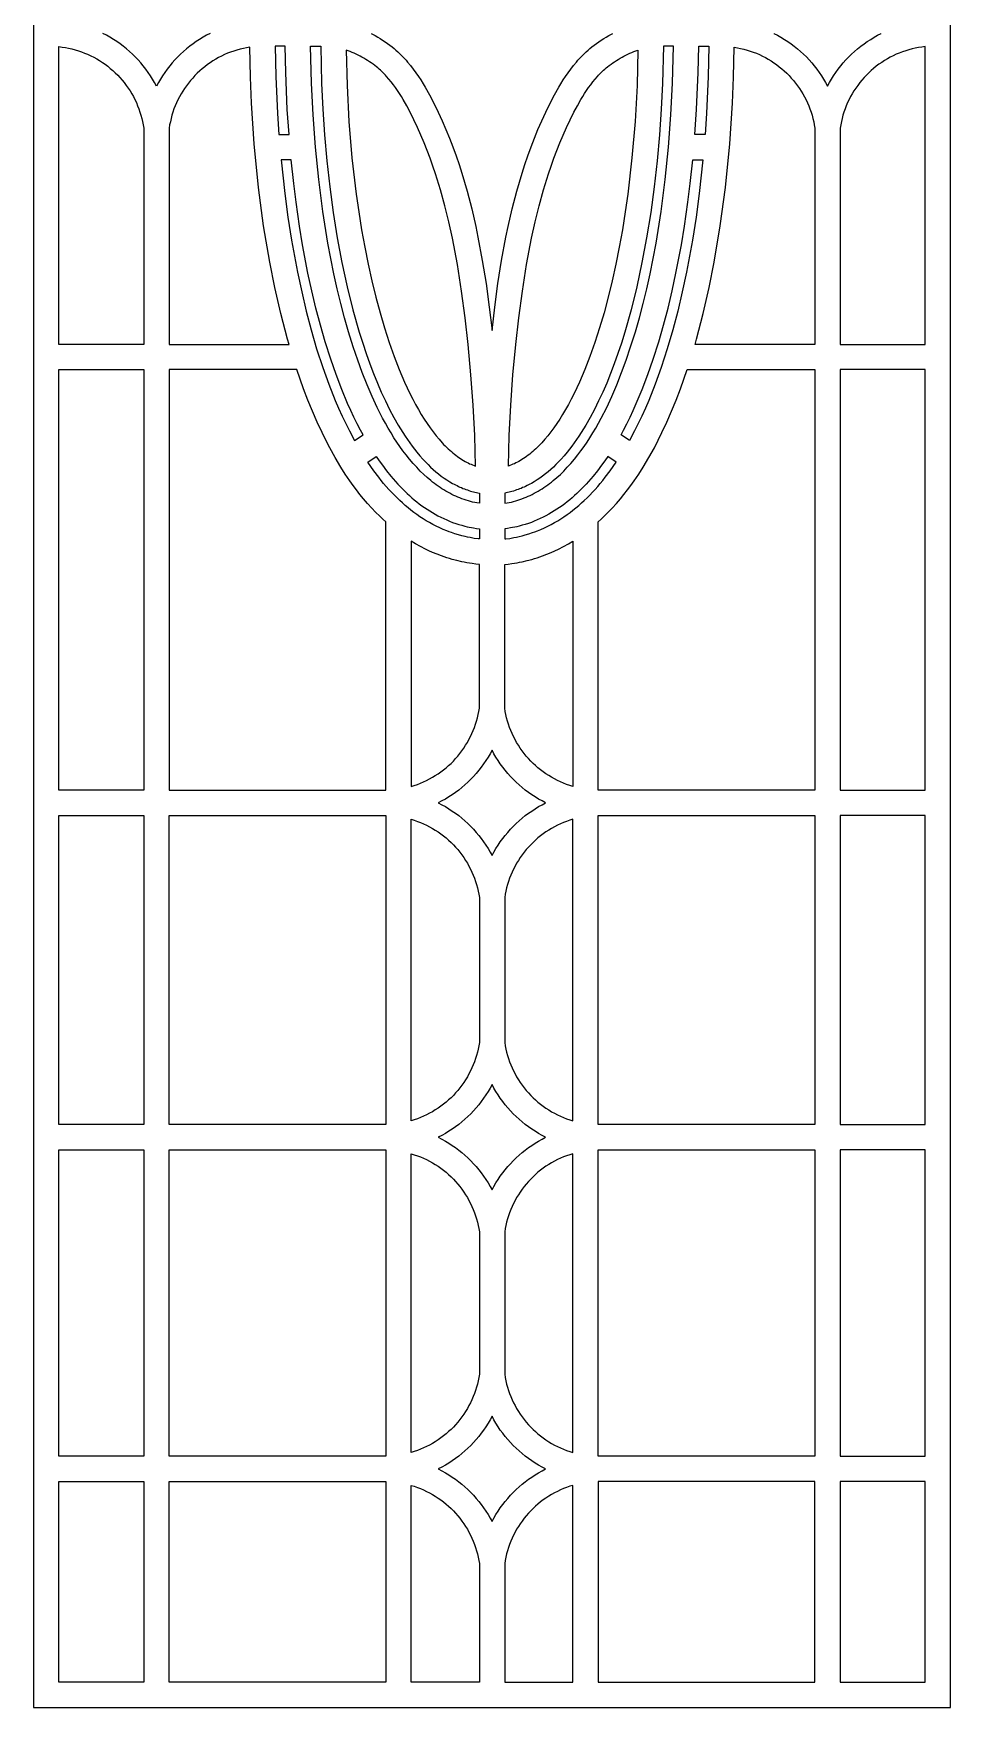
# Model space of a CAD drawing. Header units: millimetres. Extents: x 166 to 1073, y 176 to 3484.
# Drawn here: x 166 to 1073, y 176 to 1830 of the extents above; entities that cross this region are included whole.
import ezdxf

# ---------------------------------------------------------------- set-up
doc = ezdxf.new("R2010")
doc.units = ezdxf.units.MM
doc.layers.add('Layer 05', color=12, linetype='Continuous', true_color=0xde0000)

msp = doc.modelspace()

# ---------------------------------------------------------------- linework, layer by layer
at = {"layer": 'Layer 05'}
for points in [[(166.5, 175.5), (1072.7, 175.5), (1072.7, 3483.9), (166.5, 3483.9)], [(275.5, 1081.9), (191.5, 1081.9), (191.5, 1497.5), (275.5, 1497.5)], [(963.6, 1081.9), (1047.7, 1081.9), (1047.7, 1497.5), (963.6, 1497.5)], [(275.5, 751.5), (191.5, 751.5), (191.5, 1056.9), (275.5, 1056.9)], [(300.5, 1056.9), (514.6, 1056.9), (514.6, 751.5), (300.5, 751.5)], [(724.5, 1056.9), (938.6, 1056.9), (938.6, 751.5), (724.5, 751.5)], [(963.6, 751.5), (1047.7, 751.5), (1047.7, 1056.9), (963.6, 1056.9)], [(275.5, 423.8), (191.5, 423.8), (191.5, 726.5), (275.5, 726.5)], [(300.5, 726.5), (514.6, 726.5), (514.6, 423.8), (300.5, 423.8)], [(724.5, 726.5), (938.6, 726.5), (938.6, 423.8), (724.5, 423.8)], [(963.6, 423.8), (1047.7, 423.8), (1047.7, 726.5), (963.6, 726.5)], [(275.5, 398.8), (275.5, 200.5), (191.5, 200.5), (191.5, 398.8)], [(300.5, 398.8), (514.6, 398.8), (514.6, 200.5), (300.5, 200.5)], [(724.5, 200.5), (938.6, 200.5), (938.6, 398.8), (724.5, 398.8)], [(963.6, 398.8), (963.6, 200.5), (1047.7, 200.5), (1047.7, 398.8)]]:
    msp.add_lwpolyline(points, close=True, dxfattribs=at)
for points in [[(288, 1777.6), (286.1, 1781.1), (284.1, 1784.5), (282, 1787.9), (279.8, 1791.2), (277.4, 1794.4), (275, 1797.6), (272.4, 1800.6), (269.8, 1803.6), (267, 1806.5), (264.2, 1809.2), (261.3, 1811.9), (258.3, 1814.5), (255.2, 1817), (252, 1819.4), (248.7, 1821.7), (245.4, 1823.9), (242, 1825.9), (238.5, 1827.9), (235, 1829.7)], [(235, 1829.7), (235, 1829.7)], [(341.1, 1829.7), (337.5, 1827.9), (334.1, 1825.9), (330.6, 1823.9), (327.3, 1821.7), (324.1, 1819.4), (320.9, 1817), (317.8, 1814.5), (314.8, 1811.9), (311.8, 1809.2), (309, 1806.5), (306.2, 1803.6), (303.6, 1800.6), (301.1, 1797.6), (298.6, 1794.4), (296.3, 1791.2), (294, 1787.9), (291.9, 1784.5), (289.9, 1781.1), (288, 1777.6)], [(341.1, 1829.7), (341.1, 1829.7)], [(500.2, 1829.7), (504.2, 1827.6), (506.6, 1826.2), (509.1, 1824.7), (511.5, 1823.2), (513.9, 1821.6), (516.3, 1819.9), (518.7, 1818.1), (520.8, 1816.5), (522.9, 1814.7), (524.7, 1813.2), (526.4, 1811.6), (528.2, 1809.9), (529.8, 1808.3), (531.5, 1806.6), (533, 1804.9), (534.6, 1803.2), (536.1, 1801.5), (539, 1798), (541.8, 1794.4), (544.4, 1790.8), (546.8, 1787.3), (549.1, 1783.8), (551.4, 1780.1), (553.6, 1776.5), (557.7, 1769.2), (562.4, 1760.2), (566.5, 1751.8), (570.4, 1743.3), (574.1, 1734.8), (577.7, 1726.2), (581, 1717.6), (584.1, 1708.9), (587.1, 1700.2), (589.9, 1691.5), (595, 1674), (599.5, 1656.5), (603.6, 1638.9), (605.7, 1628.5), (610, 1605.5), (613.7, 1582.5), (616.9, 1559.4), (619.6, 1536.3)], [(619.6, 1536.3), (622.3, 1559.4), (625.4, 1582.5), (629.1, 1605.5), (633.4, 1628.5), (635.6, 1638.9), (639.6, 1656.5), (644.2, 1674), (649.3, 1691.5), (652.1, 1700.2), (655, 1708.9), (658.2, 1717.6), (661.5, 1726.2), (665, 1734.8), (668.7, 1743.3), (672.7, 1751.8), (676.8, 1760.2), (681.4, 1769.2), (685.5, 1776.5), (687.7, 1780.1), (690, 1783.8), (692.3, 1787.3), (694.7, 1790.8), (697.4, 1794.4), (700.1, 1798), (703, 1801.5), (704.5, 1803.2), (706.1, 1804.9), (707.7, 1806.6), (709.3, 1808.3), (711, 1809.9), (712.7, 1811.6), (714.5, 1813.2), (716.3, 1814.7), (718.3, 1816.5), (720.5, 1818.1), (722.8, 1819.9), (725.2, 1821.6), (727.6, 1823.2), (730.1, 1824.7), (732.5, 1826.2), (735, 1827.6), (738.9, 1829.7)], [(898.1, 1829.7), (898.1, 1829.7)], [(898.1, 1829.7), (901.6, 1827.9), (905.1, 1825.9), (908.5, 1823.9), (911.8, 1821.7), (915.1, 1819.4), (918.3, 1817), (921.4, 1814.5), (924.4, 1811.9), (927.3, 1809.2), (930.2, 1806.5), (932.9, 1803.6), (935.5, 1800.6), (938.1, 1797.6), (940.5, 1794.4), (942.9, 1791.2), (945.1, 1787.9), (947.2, 1784.5), (949.2, 1781.1), (951.1, 1777.6)], [(951.1, 1777.6), (953, 1781.1), (955, 1784.5), (957.1, 1787.9), (959.4, 1791.2), (961.7, 1794.4), (964.2, 1797.6), (966.7, 1800.6), (969.3, 1803.6), (972.1, 1806.5), (974.9, 1809.2), (977.9, 1811.9), (980.9, 1814.5), (984, 1817), (987.2, 1819.4), (990.4, 1821.7), (993.8, 1823.9), (997.2, 1825.9), (1000.6, 1827.9), (1004.2, 1829.7)], [(1004.2, 1829.7), (1004.2, 1829.7)], [(191.5, 1816.7), (194.7, 1816.3), (198, 1815.8), (201.2, 1815.2), (204.4, 1814.4), (207.6, 1813.6), (210.8, 1812.6), (213.9, 1811.6), (217, 1810.4), (220, 1809.1), (223, 1807.7), (226, 1806.2), (228.9, 1804.6), (231.7, 1802.9), (234.5, 1801.1), (237.2, 1799.3), (239.8, 1797.3), (242.4, 1795.2), (244.9, 1793.1), (247.3, 1790.8), (249.7, 1788.5), (251.9, 1786.1), (254.1, 1783.6), (256.2, 1781.1), (258.2, 1778.4), (260.1, 1775.7), (261.9, 1773), (263.6, 1770.1), (265.2, 1767.3), (266.7, 1764.3), (268.1, 1761.4), (269.4, 1758.3), (270.6, 1755.2), (271.7, 1752.1), (272.7, 1749), (273.6, 1745.8), (274.3, 1742.6), (275, 1739.4), (275.5, 1736.1)], [(275.5, 1736.1), (275.5, 1522.5), (191.5, 1522.5), (191.5, 1816.7)], [(380.3, 1816.2), (377.1, 1815.6), (373.9, 1815), (370.7, 1814.2), (367.5, 1813.3), (364.4, 1812.3), (361.3, 1811.3), (358.3, 1810.1), (355.3, 1808.8), (352.3, 1807.4), (349.4, 1805.9), (346.5, 1804.3), (343.8, 1802.6), (341, 1800.8), (338.3, 1798.9), (335.7, 1796.9), (333.2, 1794.8), (330.7, 1792.7), (328.3, 1790.5), (326, 1788.1), (323.8, 1785.7), (321.7, 1783.3), (319.6, 1780.7), (317.6, 1778.1), (315.8, 1775.4), (314, 1772.7), (312.3, 1769.9), (310.7, 1767), (309.2, 1764.1), (307.8, 1761.1), (306.5, 1758.1), (305.3, 1755.1), (304.3, 1752), (303.3, 1748.9), (302.4, 1745.7), (301.7, 1742.5), (301, 1739.3), (300.5, 1736.1)], [(419, 1522.5), (417.5, 1527.7), (410.8, 1552.9), (404.9, 1578.7), (400, 1603.6), (393.9, 1639.5), (388.9, 1677.5), (384.6, 1720.6), (382, 1760.8), (380.9, 1786.5), (380.3, 1816.2)], [(415.3, 1817.2), (405.3, 1817.2)], [(405.3, 1817.2), (405.9, 1787.3), (407.6, 1750.6), (409, 1729.8)], [(419, 1729.8), (417.3, 1754.6), (415.8, 1791), (415.3, 1817.2)], [(607.1, 1365.5), (604.6, 1365.9), (602.5, 1366.3), (600.4, 1366.7), (598.3, 1367.3), (596.2, 1367.8), (594.1, 1368.5), (592, 1369.1), (589.9, 1369.9), (587.9, 1370.7), (585.8, 1371.5), (583.8, 1372.4), (581.8, 1373.3), (579.8, 1374.3), (577.8, 1375.3), (575.9, 1376.4), (573.9, 1377.5), (572, 1378.6), (570.1, 1379.8), (568.2, 1381.1), (566.4, 1382.3), (564.5, 1383.7), (562.7, 1385), (560.9, 1386.4), (559.1, 1387.9), (555.6, 1390.9), (552.1, 1394), (548.7, 1397.3), (545.2, 1401), (541.7, 1404.8), (538.2, 1409), (534.7, 1413.3), (531.6, 1417.4), (528.6, 1421.5), (525.6, 1425.9), (522.7, 1430.3), (519.8, 1435), (517, 1439.7), (514.2, 1444.7), (511.5, 1449.7), (506.2, 1460.1), (501.1, 1471.1), (496.2, 1482.6), (491.4, 1494.6), (486.9, 1507), (482.5, 1519.9), (477.8, 1535), (473.9, 1548.8), (470.2, 1563), (466.7, 1577.4), (463.4, 1592.3), (457.5, 1622.6), (452.5, 1653.8), (448.3, 1685.5), (445.1, 1717.3), (442.7, 1749.2), (441.1, 1780.7), (440.3, 1817.2)], [(440.3, 1817.2), (450.3, 1817.2)], [(450.3, 1817.2), (451.2, 1780.3), (452.4, 1755), (454.1, 1729.4), (456.4, 1703.8), (459.3, 1678.2), (462.7, 1652.9), (466.7, 1627.8), (471.3, 1603.3), (476.5, 1579.5), (482.2, 1556.5), (488.4, 1534.4), (491.8, 1523.8), (495.2, 1513.5), (498.8, 1503.4), (502.5, 1493.7), (506.3, 1484.3), (510.2, 1475.3), (514.2, 1466.6), (518.3, 1458.2), (522.6, 1450.2), (526.9, 1442.6), (531.4, 1435.4), (533.7, 1431.9), (536, 1428.5), (538.3, 1425.2), (540.6, 1422), (543, 1418.9), (545.4, 1415.9), (548.3, 1412.4), (551.3, 1409.1), (553.8, 1406.4), (556.4, 1403.8), (558.9, 1401.3), (561.5, 1398.9), (564.1, 1396.7), (566.8, 1394.5), (569.5, 1392.4), (572.3, 1390.4), (575, 1388.6), (577.8, 1386.8), (580.7, 1385.1), (582.1, 1384.4), (583.5, 1383.6), (585, 1382.9), (586.4, 1382.2), (587.9, 1381.5), (589.4, 1380.9), (590.8, 1380.2), (592.3, 1379.7), (593.8, 1379.1), (595.3, 1378.6), (596.8, 1378.1), (598.3, 1377.6), (599.8, 1377.2), (601.3, 1376.8), (602.7, 1376.5), (604.2, 1376.1), (605.6, 1375.9), (607.1, 1375.6)], [(603.3, 1402.3), (602.5, 1432.3), (601, 1462.3), (598.8, 1492.3), (596, 1522.2), (593.1, 1548.7), (589.5, 1575.1), (585.4, 1601.4), (580.4, 1627.6), (576.9, 1643.6), (573, 1659.5), (568.6, 1675.3), (563.8, 1690.9), (561.2, 1698.7), (558.4, 1706.4), (555.5, 1714.1), (552.5, 1721.7), (549.3, 1729.3), (545.9, 1736.8), (542.3, 1744.3), (538.6, 1751.8), (535.3, 1758.1), (531.8, 1764.3), (530, 1767.3), (528.1, 1770.3), (526.1, 1773.3), (524.1, 1776.2), (522.1, 1779), (519.9, 1781.8), (517.7, 1784.5), (515.4, 1787.2), (514.2, 1788.5), (513, 1789.7), (511.8, 1791), (510.6, 1792.2), (509.3, 1793.4), (508, 1794.5), (506.7, 1795.7), (505.4, 1796.8), (503.7, 1798.1), (502, 1799.4), (500.2, 1800.6), (498.4, 1801.8), (496.6, 1803), (494.8, 1804.1), (492.9, 1805.2), (491.1, 1806.3), (489.2, 1807.3), (487.2, 1808.3), (485.3, 1809.2), (483.3, 1810.1), (481.3, 1810.9), (479.3, 1811.8), (475.3, 1813.3)], [(475.3, 1813.3), (476.3, 1778.3), (478.2, 1742.7), (481.2, 1706.8), (485.4, 1671), (487.9, 1653.3), (490.7, 1635.8), (493.8, 1618.6), (497.2, 1601.7), (500.8, 1585.2), (504.7, 1569.2), (508.9, 1553.7), (513.3, 1538.7), (517.9, 1524.3), (522.8, 1510.6), (527.8, 1497.6), (533.1, 1485.3), (535.8, 1479.5), (538.5, 1473.8), (541.2, 1468.4), (544, 1463.1), (546.9, 1458.1), (549.7, 1453.3), (552.6, 1448.6), (555.5, 1444.2), (558.4, 1440), (561.4, 1436), (564.4, 1432.2), (567.3, 1428.7), (570.3, 1425.3), (571.8, 1423.7), (573.3, 1422.2), (574.8, 1420.7), (576.3, 1419.3), (577.8, 1417.9), (579.4, 1416.6), (580.9, 1415.3), (582.4, 1414.1), (583.9, 1412.9), (585.4, 1411.8), (586.9, 1410.7), (588.4, 1409.7), (589.9, 1408.7), (591.4, 1407.8), (592.9, 1406.9), (594.4, 1406.1), (595.9, 1405.4), (597.4, 1404.6), (598.9, 1404), (600.4, 1403.3), (601.9, 1402.8), (603.3, 1402.3)], [(632.1, 1365.5), (634.5, 1365.9), (636.6, 1366.3), (638.8, 1366.7), (640.9, 1367.3), (643, 1367.8), (645.1, 1368.5), (647.1, 1369.1), (649.2, 1369.9), (651.3, 1370.7), (653.3, 1371.5), (655.3, 1372.4), (657.3, 1373.3), (659.3, 1374.3), (661.3, 1375.3), (663.3, 1376.4), (665.2, 1377.5), (667.1, 1378.6), (669, 1379.8), (670.9, 1381.1), (672.8, 1382.3), (674.6, 1383.7), (676.4, 1385), (678.3, 1386.4), (680.1, 1387.9), (683.6, 1390.9), (687.1, 1394), (690.4, 1397.3), (694, 1401), (697.4, 1404.8), (701, 1409), (704.4, 1413.3), (707.5, 1417.4), (710.5, 1421.5), (713.5, 1425.9), (716.4, 1430.3), (719.3, 1435), (722.1, 1439.7), (724.9, 1444.7), (727.6, 1449.7), (732.9, 1460.1), (738, 1471.1), (743, 1482.6), (747.7, 1494.6), (752.3, 1507), (756.6, 1519.9), (761.3, 1535), (765.3, 1548.8), (769, 1563), (772.5, 1577.4), (775.8, 1592.3), (781.7, 1622.6), (786.7, 1653.8), (790.8, 1685.5), (794, 1717.3), (796.4, 1749.2), (798, 1780.7), (798.9, 1817.2)], [(788.9, 1817.2), (788, 1780.3), (786.8, 1755), (785, 1729.4), (782.7, 1703.8), (779.9, 1678.2), (776.4, 1652.9), (772.4, 1627.8), (767.8, 1603.3), (762.7, 1579.5), (757, 1556.5), (750.7, 1534.4), (747.4, 1523.8), (743.9, 1513.5), (740.4, 1503.4), (736.7, 1493.7), (732.9, 1484.3), (729, 1475.3), (724.9, 1466.6), (720.8, 1458.2), (716.6, 1450.2), (712.2, 1442.6), (707.7, 1435.4), (705.5, 1431.9), (703.2, 1428.5), (700.9, 1425.2), (698.5, 1422), (696.1, 1418.9), (693.7, 1415.9), (690.8, 1412.4), (687.8, 1409.1), (685.3, 1406.4), (682.8, 1403.8), (680.2, 1401.3), (677.6, 1398.9), (675, 1396.7), (672.3, 1394.5), (669.6, 1392.4), (666.9, 1390.4), (664.1, 1388.6), (661.3, 1386.8), (658.5, 1385.1), (657.1, 1384.4), (655.6, 1383.6), (654.2, 1382.9), (652.7, 1382.2), (651.3, 1381.5), (649.8, 1380.9), (648.3, 1380.2), (646.8, 1379.7), (645.3, 1379.1), (643.8, 1378.6), (642.4, 1378.1), (640.9, 1377.6), (639.3, 1377.2), (637.8, 1376.8), (636.4, 1376.5), (635, 1376.1), (633.5, 1375.9), (632.1, 1375.6)], [(635.8, 1402.3), (636.6, 1432.3), (638.2, 1462.3), (640.3, 1492.3), (643.1, 1522.2), (646.1, 1548.7), (649.6, 1575.1), (653.8, 1601.4), (658.7, 1627.6), (662.3, 1643.6), (666.2, 1659.5), (670.5, 1675.3), (675.3, 1690.9), (677.9, 1698.7), (680.7, 1706.4), (683.6, 1714.1), (686.6, 1721.7), (689.9, 1729.3), (693.2, 1736.8), (696.8, 1744.3), (700.5, 1751.8), (703.9, 1758.1), (707.4, 1764.3), (709.2, 1767.3), (711.1, 1770.3), (713, 1773.3), (715, 1776.2), (717.1, 1779), (719.2, 1781.8), (721.4, 1784.5), (723.7, 1787.2), (724.9, 1788.5), (726.1, 1789.7), (727.3, 1791), (728.6, 1792.2), (729.8, 1793.4), (731.1, 1794.5), (732.4, 1795.7), (733.8, 1796.8), (735.5, 1798.1), (737.2, 1799.4), (738.9, 1800.6), (740.7, 1801.8), (742.5, 1803), (744.3, 1804.1), (746.2, 1805.2), (748.1, 1806.3), (750, 1807.3), (751.9, 1808.3), (753.9, 1809.2), (755.8, 1810.1), (757.8, 1810.9), (759.8, 1811.8), (763.8, 1813.3)], [(763.8, 1813.3), (762.9, 1778.3), (760.9, 1742.7), (757.9, 1706.8), (753.7, 1671), (751.2, 1653.3), (748.4, 1635.8), (745.3, 1618.6), (742, 1601.7), (738.3, 1585.2), (734.4, 1569.2), (730.3, 1553.7), (725.9, 1538.7), (721.2, 1524.3), (716.4, 1510.6), (711.3, 1497.6), (706.1, 1485.3), (703.4, 1479.5), (700.7, 1473.8), (697.9, 1468.4), (695.1, 1463.1), (692.3, 1458.1), (689.4, 1453.3), (686.5, 1448.6), (683.6, 1444.2), (680.7, 1440), (677.7, 1436), (674.8, 1432.2), (671.8, 1428.7), (668.8, 1425.3), (667.3, 1423.7), (665.8, 1422.2), (664.3, 1420.7), (662.8, 1419.3), (661.3, 1417.9), (659.8, 1416.6), (658.3, 1415.3), (656.8, 1414.1), (655.3, 1412.9), (653.8, 1411.8), (652.3, 1410.7), (650.7, 1409.7), (649.2, 1408.7), (647.7, 1407.8), (646.2, 1406.9), (644.7, 1406.1), (643.2, 1405.4), (641.7, 1404.6), (640.3, 1404), (638.8, 1403.3), (637.3, 1402.8), (635.8, 1402.3)], [(798.9, 1817.2), (788.9, 1817.2)], [(820.1, 1729.8), (821.8, 1754.6), (823.4, 1791), (823.9, 1817.2)], [(820.2, 1522.5), (821.7, 1527.7), (828.3, 1552.9), (834.2, 1578.7), (839.2, 1603.6), (845.2, 1639.5), (850.3, 1677.5), (854.5, 1720.6), (857.2, 1760.8), (858.2, 1786.5), (858.8, 1816.2)], [(823.9, 1817.2), (833.9, 1817.2)], [(833.9, 1817.2), (833.2, 1787.3), (831.6, 1750.6), (830.2, 1729.8)], [(858.8, 1816.2), (862.1, 1815.6), (865.3, 1815), (868.5, 1814.2), (871.6, 1813.3), (874.7, 1812.3), (877.8, 1811.3), (880.9, 1810.1), (883.9, 1808.8), (886.8, 1807.4), (889.7, 1805.9), (892.6, 1804.3), (895.4, 1802.6), (898.1, 1800.8), (900.8, 1798.9), (903.4, 1796.9), (905.9, 1794.8), (908.4, 1792.7), (910.8, 1790.5), (913.1, 1788.1), (915.3, 1785.7), (917.5, 1783.3), (919.5, 1780.7), (921.5, 1778.1), (923.4, 1775.4), (925.2, 1772.7), (926.9, 1769.9), (928.4, 1767), (929.9, 1764.1), (931.3, 1761.1), (932.6, 1758.1), (933.8, 1755.1), (934.9, 1752), (935.8, 1748.9), (936.7, 1745.7), (937.5, 1742.5), (938.1, 1739.3), (938.6, 1736.1)], [(1047.7, 1816.7), (1044.4, 1816.3), (1041.2, 1815.8), (1037.9, 1815.2), (1034.7, 1814.4), (1031.5, 1813.6), (1028.4, 1812.6), (1025.2, 1811.6), (1022.1, 1810.4), (1019.1, 1809.1), (1016.1, 1807.7), (1013.2, 1806.2), (1010.3, 1804.6), (1007.4, 1802.9), (1004.7, 1801.1), (1002, 1799.3), (999.3, 1797.3), (996.7, 1795.2), (994.2, 1793.1), (991.8, 1790.8), (989.5, 1788.5), (987.2, 1786.1), (985.1, 1783.6), (983, 1781.1), (981, 1778.4), (979.1, 1775.7), (977.3, 1773), (975.5, 1770.1), (973.9, 1767.3), (972.4, 1764.3), (971, 1761.4), (969.7, 1758.3), (968.5, 1755.2), (967.4, 1752.1), (966.4, 1749), (965.6, 1745.8), (964.8, 1742.6), (964.2, 1739.4), (963.6, 1736.1)], [(963.6, 1736.1), (963.6, 1522.5), (1047.7, 1522.5), (1047.7, 1816.7)], [(300.5, 1736.1), (300.5, 1522.5), (419, 1522.5)], [(409, 1729.8), (419, 1729.8)], [(830.2, 1729.8), (820.1, 1729.8)], [(938.6, 1736.1), (938.6, 1522.5), (820.2, 1522.5)], [(421.2, 1704.8), (411.1, 1704.8)], [(411.1, 1704.8), (414.7, 1671.7), (417.9, 1648.2), (421.5, 1625.6), (427.3, 1593.7), (431.5, 1574.3), (436, 1555.3), (440.9, 1536.8), (446.3, 1518.2), (452.3, 1499.8), (458.3, 1483.1), (464.7, 1467), (468, 1459.3), (471.5, 1451.7), (475, 1444.3), (478.7, 1437), (483.7, 1427.5)], [(492.1, 1433.1), (489.6, 1437.6), (486.3, 1444), (483.1, 1450.4), (480, 1457.1), (476.9, 1463.9), (471.1, 1478), (465.5, 1492.6), (460.2, 1507.8), (454.7, 1525), (450, 1541.6), (445.6, 1558.3), (441.5, 1575.4), (437.7, 1592.9), (432.4, 1621), (429.4, 1639.2), (425.9, 1663.1), (423.6, 1681.6), (421.2, 1704.8)], [(747.1, 1433.1), (749.5, 1437.6), (752.8, 1444), (756, 1450.4), (759.2, 1457.1), (762.2, 1463.9), (768.1, 1478), (773.7, 1492.6), (779, 1507.8), (784.4, 1525), (789.2, 1541.6), (793.6, 1558.3), (797.6, 1575.4), (801.4, 1592.9), (806.8, 1621), (809.8, 1639.2), (813.2, 1663.1), (815.5, 1681.6), (818, 1704.8)], [(828, 1704.8), (824.4, 1671.7), (821.2, 1648.2), (817.7, 1625.6), (811.8, 1593.7), (807.6, 1574.3), (803.1, 1555.3), (798.2, 1536.8), (792.8, 1518.2), (786.8, 1499.8), (780.8, 1483.1), (774.4, 1467), (771.1, 1459.3), (767.6, 1451.7), (764.1, 1444.3), (760.5, 1437), (755.4, 1427.5)], [(818, 1704.8), (828, 1704.8)], [(426.7, 1497.5), (300.5, 1497.5), (300.5, 1081.9), (514.6, 1081.9), (514.6, 1347)], [(514.6, 1347), (511.6, 1349.8), (508.6, 1352.6), (504.6, 1356.6), (500.7, 1360.7), (496.6, 1365.2), (492.7, 1369.8), (489.1, 1374.2), (485.6, 1378.7), (482.3, 1383.2), (479.1, 1387.7), (474.6, 1394.4), (470.2, 1401.1), (464.6, 1410.6), (459.2, 1420.3), (455.3, 1427.8), (451.6, 1435.3), (446.7, 1445.7), (442.1, 1456.4), (437.6, 1467.4), (433.3, 1478.6), (426.7, 1497.5)], [(724.5, 1347), (727.6, 1349.8), (730.5, 1352.6), (734.5, 1356.6), (738.4, 1360.7), (742.5, 1365.2), (746.4, 1369.8), (750, 1374.2), (753.5, 1378.7), (756.8, 1383.2), (760.1, 1387.7), (764.6, 1394.4), (768.9, 1401.1), (774.5, 1410.6), (780, 1420.3), (783.8, 1427.8), (787.5, 1435.3), (792.4, 1445.7), (797.1, 1456.4), (801.5, 1467.4), (805.8, 1478.6), (812.4, 1497.5)], [(812.4, 1497.5), (938.6, 1497.5), (938.6, 1081.9), (724.5, 1081.9), (724.5, 1347)], [(483.7, 1427.5), (492.1, 1433.1)], [(755.4, 1427.5), (747.1, 1433.1)], [(496.8, 1406.1), (505, 1411.7)], [(607.1, 1330.2), (606, 1330.3), (602, 1330.8), (598, 1331.5), (595.4, 1332), (592.9, 1332.6), (589.7, 1333.3), (586.6, 1334.2), (583, 1335.3), (579.4, 1336.5), (577.1, 1337.3), (574.8, 1338.2), (571.3, 1339.6), (567.9, 1341.2), (564.4, 1342.8), (561.1, 1344.6), (557.8, 1346.4), (554.6, 1348.2), (551.5, 1350.2), (548.4, 1352.2), (545.4, 1354.3), (542.4, 1356.5), (539.5, 1358.7), (536.6, 1361), (533.8, 1363.4), (531.1, 1365.8), (528.4, 1368.3), (525.7, 1370.9), (523.1, 1373.5), (520.4, 1376.3), (517.7, 1379.1), (515.1, 1382.1), (512.5, 1385.1), (510, 1388.1), (507.6, 1391.2), (502.9, 1397.4), (499.8, 1401.7), (496.8, 1406.1)], [(505, 1411.7), (508.1, 1407.3), (511.2, 1403), (515.3, 1397.5), (519.6, 1392.2), (524.1, 1387), (526.4, 1384.4), (528.8, 1381.9), (531, 1379.6), (533.3, 1377.4), (535.6, 1375.2), (538, 1373), (540.4, 1370.9), (542.8, 1368.9), (545.2, 1366.9), (547.7, 1365), (550.2, 1363.1), (552.8, 1361.3), (555.4, 1359.6), (558, 1357.9), (560.7, 1356.2), (563.5, 1354.7), (566.2, 1353.1), (569, 1351.7), (571.9, 1350.3), (574.8, 1349), (577.7, 1347.8), (580.7, 1346.6), (583.7, 1345.6), (586.7, 1344.6), (589.8, 1343.7), (592.8, 1342.9), (595, 1342.3), (597.1, 1341.9), (599.3, 1341.4), (601.4, 1341.1), (604.2, 1340.6), (607.1, 1340.2)], [(734.1, 1411.7), (731.1, 1407.3), (727.9, 1403), (723.8, 1397.5), (719.5, 1392.2), (715, 1387), (712.7, 1384.4), (710.3, 1381.9), (708.1, 1379.6), (705.8, 1377.4), (703.5, 1375.2), (701.1, 1373), (698.8, 1370.9), (696.4, 1368.9), (693.9, 1366.9), (691.4, 1365), (688.9, 1363.1), (686.4, 1361.3), (683.8, 1359.6), (681.1, 1357.9), (678.4, 1356.2), (675.7, 1354.7), (672.9, 1353.1), (670.1, 1351.7), (667.2, 1350.3), (664.3, 1349), (661.4, 1347.8), (658.5, 1346.6), (655.5, 1345.6), (652.4, 1344.6), (649.4, 1343.7), (646.3, 1342.9), (644.2, 1342.3), (642, 1341.9), (639.9, 1341.4), (637.7, 1341.1), (634.9, 1340.6), (632.1, 1340.2)], [(632.1, 1330.2), (633.2, 1330.3), (637.2, 1330.8), (641.2, 1331.5), (643.7, 1332), (646.3, 1332.6), (649.4, 1333.3), (652.5, 1334.2), (656.1, 1335.3), (659.7, 1336.5), (662, 1337.3), (664.4, 1338.2), (667.8, 1339.6), (671.3, 1341.2), (674.7, 1342.8), (678.1, 1344.6), (681.3, 1346.4), (684.5, 1348.2), (687.7, 1350.2), (690.7, 1352.2), (693.8, 1354.3), (696.7, 1356.5), (699.6, 1358.7), (702.5, 1361), (705.3, 1363.4), (708.1, 1365.8), (710.8, 1368.3), (713.5, 1370.9), (716.1, 1373.5), (718.8, 1376.3), (721.4, 1379.1), (724, 1382.1), (726.6, 1385.1), (729.1, 1388.1), (731.5, 1391.2), (736.3, 1397.4), (739.4, 1401.7), (742.4, 1406.1)], [(742.4, 1406.1), (734.1, 1411.7)], [(607.1, 1375.6), (607.1, 1365.5)], [(632.1, 1375.6), (632.1, 1365.5)], [(607.1, 1340.2), (607.1, 1330.2)], [(632.1, 1340.2), (632.1, 1330.2)], [(607.1, 1305.1), (603.6, 1305.4), (600.1, 1305.9), (597.4, 1306.2), (594.8, 1306.7), (592.2, 1307.2), (589.6, 1307.7), (584.9, 1308.8), (580.3, 1310), (577.6, 1310.8), (575, 1311.6), (572.3, 1312.5), (569.7, 1313.4), (565.3, 1315.1), (560.9, 1316.9), (557.3, 1318.5), (553.7, 1320.2), (548.8, 1322.8), (544, 1325.4), (539.6, 1328.1)], [(539.6, 1328.1), (539.6, 1085.7)], [(632.1, 1305.1), (635.6, 1305.4), (639.1, 1305.9), (641.7, 1306.2), (644.3, 1306.7), (646.9, 1307.2), (649.5, 1307.7), (654.2, 1308.8), (658.9, 1310), (661.5, 1310.8), (664.2, 1311.6), (666.8, 1312.5), (669.4, 1313.4), (673.8, 1315.1), (678.2, 1316.9), (681.8, 1318.5), (685.4, 1320.2), (690.3, 1322.8), (695.1, 1325.4), (699.5, 1328.1)], [(699.5, 1328.1), (699.5, 1085.7)], [(607.1, 1163), (607.1, 1305.1)], [(632.1, 1163), (632.1, 1305.1)], [(539.6, 1085.7), (542.8, 1086.6), (545.9, 1087.7), (548.9, 1088.9), (552, 1090.2), (554.9, 1091.6), (557.9, 1093.1), (560.7, 1094.7), (563.5, 1096.4), (566.3, 1098.2), (569, 1100), (571.6, 1102), (574.2, 1104.1), (576.7, 1106.2), (579.1, 1108.5), (581.4, 1110.8), (583.6, 1113.2), (585.8, 1115.7), (587.9, 1118.2), (589.8, 1120.9), (591.7, 1123.5), (593.5, 1126.3), (595.2, 1129.1), (596.8, 1132), (598.3, 1134.9), (599.7, 1137.9), (601, 1140.9), (602.2, 1144), (603.3, 1147.1), (604.3, 1150.2), (605.1, 1153.4), (605.9, 1156.6), (606.5, 1159.8), (607.1, 1163)], [(699.5, 1085.7), (696.4, 1086.6), (693.3, 1087.7), (690.2, 1088.9), (687.2, 1090.2), (684.2, 1091.6), (681.3, 1093.1), (678.4, 1094.7), (675.6, 1096.4), (672.8, 1098.2), (670.1, 1100), (667.5, 1102), (665, 1104.1), (662.5, 1106.2), (660.1, 1108.5), (657.8, 1110.8), (655.5, 1113.2), (653.4, 1115.7), (651.3, 1118.2), (649.3, 1120.9), (647.4, 1123.5), (645.6, 1126.3), (643.9, 1129.1), (642.3, 1132), (640.8, 1134.9), (639.4, 1137.9), (638.1, 1140.9), (636.9, 1144), (635.8, 1147.1), (634.9, 1150.2), (634, 1153.4), (633.2, 1156.6), (632.6, 1159.8), (632.1, 1163)], [(619.6, 1121.5), (617.7, 1118), (615.7, 1114.6), (613.6, 1111.2), (611.3, 1107.9), (609, 1104.7), (606.5, 1101.6), (604, 1098.5), (601.3, 1095.5), (598.6, 1092.7), (595.8, 1089.9), (592.8, 1087.2), (589.8, 1084.6), (586.7, 1082.1), (583.5, 1079.7), (580.3, 1077.4), (576.9, 1075.3), (573.5, 1073.2), (570.1, 1071.3), (566.5, 1069.4)], [(672.6, 1069.4), (669.1, 1071.3), (665.6, 1073.2), (662.2, 1075.3), (658.9, 1077.4), (655.6, 1079.7), (652.4, 1082.1), (649.3, 1084.6), (646.3, 1087.2), (643.4, 1089.9), (640.5, 1092.7), (637.8, 1095.5), (635.1, 1098.5), (632.6, 1101.6), (630.2, 1104.7), (627.8, 1107.9), (625.6, 1111.2), (623.5, 1114.6), (621.5, 1118), (619.6, 1121.5)], [(566.5, 1069.4), (570.1, 1067.6), (573.5, 1065.7), (576.9, 1063.6), (580.3, 1061.4), (583.5, 1059.1), (586.7, 1056.8), (589.8, 1054.3), (592.8, 1051.7), (595.8, 1049), (598.6, 1046.2), (601.3, 1043.3), (604, 1040.3), (606.5, 1037.3), (609, 1034.2), (611.3, 1030.9), (613.6, 1027.6), (615.7, 1024.3), (617.7, 1020.8), (619.6, 1017.3)], [(619.6, 1017.3), (621.5, 1020.8), (623.5, 1024.3), (625.6, 1027.6), (627.8, 1030.9), (630.2, 1034.2), (632.6, 1037.3), (635.1, 1040.3), (637.8, 1043.3), (640.5, 1046.2), (643.4, 1049), (646.3, 1051.7), (649.3, 1054.3), (652.4, 1056.8), (655.6, 1059.1), (658.9, 1061.4), (662.2, 1063.6), (665.6, 1065.7), (669.1, 1067.6), (672.6, 1069.4)], [(539.6, 1053.2), (542.8, 1052.2), (545.9, 1051.1), (548.9, 1050), (552, 1048.7), (554.9, 1047.3), (557.9, 1045.8), (560.7, 1044.2), (563.5, 1042.5), (566.3, 1040.7), (569, 1038.8), (571.6, 1036.8), (574.2, 1034.8), (576.7, 1032.6), (579.1, 1030.4), (581.4, 1028), (583.6, 1025.6), (585.8, 1023.2), (587.9, 1020.6), (589.8, 1018), (591.7, 1015.3), (593.5, 1012.6), (595.2, 1009.7), (596.8, 1006.9), (598.3, 1004), (599.7, 1001), (601, 998), (602.2, 994.9), (603.3, 991.8), (604.3, 988.7), (605.1, 985.5), (605.9, 982.3), (606.5, 979.1), (607.1, 975.8)], [(539.6, 755.3), (539.6, 1053.2)], [(699.5, 1053.2), (696.4, 1052.2), (693.3, 1051.1), (690.2, 1050), (687.2, 1048.7), (684.2, 1047.3), (681.3, 1045.8), (678.4, 1044.2), (675.6, 1042.5), (672.8, 1040.7), (670.1, 1038.8), (667.5, 1036.8), (665, 1034.8), (662.5, 1032.6), (660.1, 1030.4), (657.8, 1028), (655.5, 1025.6), (653.4, 1023.2), (651.3, 1020.6), (649.3, 1018), (647.4, 1015.3), (645.6, 1012.6), (643.9, 1009.7), (642.3, 1006.9), (640.8, 1004), (639.4, 1001), (638.1, 998), (636.9, 994.9), (635.8, 991.8), (634.9, 988.7), (634, 985.5), (633.2, 982.3), (632.6, 979.1), (632.1, 975.8)], [(699.5, 755.3), (699.5, 1053.2)], [(607.1, 975.8), (607.1, 832.6)], [(632.1, 975.8), (632.1, 832.6)], [(607.1, 832.6), (606.5, 829.4), (605.9, 826.2), (605.1, 823), (604.3, 819.8), (603.3, 816.7), (602.2, 813.6), (601, 810.5), (599.7, 807.5), (598.3, 804.5), (596.8, 801.6), (595.2, 798.7), (593.5, 795.9), (591.7, 793.2), (589.8, 790.5), (587.9, 787.8), (585.8, 785.3), (583.6, 782.8), (581.4, 780.4), (579.1, 778.1), (576.7, 775.9), (574.2, 773.7), (571.6, 771.6), (569, 769.7), (566.3, 767.8), (563.5, 766), (560.7, 764.3), (557.9, 762.7), (554.9, 761.2), (552, 759.8), (548.9, 758.5), (545.9, 757.3), (542.8, 756.2), (539.6, 755.3)], [(632.1, 832.6), (632.6, 829.4), (633.2, 826.2), (634, 823), (634.9, 819.8), (635.8, 816.7), (636.9, 813.6), (638.1, 810.5), (639.4, 807.5), (640.8, 804.5), (642.3, 801.6), (643.9, 798.7), (645.6, 795.9), (647.4, 793.2), (649.3, 790.5), (651.3, 787.8), (653.4, 785.3), (655.5, 782.8), (657.8, 780.4), (660.1, 778.1), (662.5, 775.9), (665, 773.7), (667.5, 771.6), (670.1, 769.7), (672.8, 767.8), (675.6, 766), (678.4, 764.3), (681.3, 762.7), (684.2, 761.2), (687.2, 759.8), (690.2, 758.5), (693.3, 757.3), (696.4, 756.2), (699.5, 755.3)], [(619.6, 791.1), (617.7, 787.6), (615.7, 784.2), (613.6, 780.8), (611.3, 777.5), (609, 774.3), (606.5, 771.2), (604, 768.1), (601.3, 765.1), (598.6, 762.3), (595.8, 759.5), (592.8, 756.8), (589.8, 754.2), (586.7, 751.7), (583.5, 749.3), (580.3, 747), (576.9, 744.9), (573.5, 742.8), (570.1, 740.9), (566.5, 739)], [(672.6, 739), (669.1, 740.9), (665.6, 742.8), (662.2, 744.9), (658.9, 747), (655.6, 749.3), (652.4, 751.7), (649.3, 754.2), (646.3, 756.8), (643.4, 759.5), (640.5, 762.3), (637.8, 765.1), (635.1, 768.1), (632.6, 771.2), (630.2, 774.3), (627.8, 777.5), (625.6, 780.8), (623.5, 784.2), (621.5, 787.6), (619.6, 791.1)], [(566.5, 739), (570.1, 737.2), (573.5, 735.3), (576.9, 733.2), (580.3, 731), (583.5, 728.8), (586.7, 726.4), (589.8, 723.9), (592.8, 721.3), (595.8, 718.6), (598.6, 715.8), (601.3, 712.9), (604, 710), (606.5, 706.9), (609, 703.8), (611.3, 700.6), (613.6, 697.3), (615.7, 693.9), (617.7, 690.5), (619.6, 687)], [(619.6, 687), (621.5, 690.5), (623.5, 693.9), (625.6, 697.3), (627.8, 700.6), (630.2, 703.8), (632.6, 706.9), (635.1, 710), (637.8, 712.9), (640.5, 715.8), (643.4, 718.6), (646.3, 721.3), (649.3, 723.9), (652.4, 726.4), (655.6, 728.8), (658.9, 731), (662.2, 733.2), (665.6, 735.3), (669.1, 737.2), (672.6, 739)], [(539.6, 722.8), (542.8, 721.8), (545.9, 720.8), (548.9, 719.6), (552, 718.3), (554.9, 716.9), (557.9, 715.4), (560.7, 713.8), (563.5, 712.1), (566.3, 710.3), (569, 708.4), (571.6, 706.4), (574.2, 704.4), (576.7, 702.2), (579.1, 700), (581.4, 697.7), (583.6, 695.3), (585.8, 692.8), (587.9, 690.2), (589.8, 687.6), (591.7, 684.9), (593.5, 682.2), (595.2, 679.4), (596.8, 676.5), (598.3, 673.6), (599.7, 670.6), (601, 667.6), (602.2, 664.5), (603.3, 661.4), (604.3, 658.3), (605.1, 655.1), (605.9, 651.9), (606.5, 648.7), (607.1, 645.4)], [(539.6, 427.5), (539.6, 722.8)], [(699.5, 722.8), (696.4, 721.8), (693.3, 720.8), (690.2, 719.6), (687.2, 718.3), (684.2, 716.9), (681.3, 715.4), (678.4, 713.8), (675.6, 712.1), (672.8, 710.3), (670.1, 708.4), (667.5, 706.4), (665, 704.4), (662.5, 702.2), (660.1, 700), (657.8, 697.7), (655.5, 695.3), (653.4, 692.8), (651.3, 690.2), (649.3, 687.6), (647.4, 684.9), (645.6, 682.2), (643.9, 679.4), (642.3, 676.5), (640.8, 673.6), (639.4, 670.6), (638.1, 667.6), (636.9, 664.5), (635.8, 661.4), (634.9, 658.3), (634, 655.1), (633.2, 651.9), (632.6, 648.7), (632.1, 645.4)], [(699.5, 427.5), (699.5, 722.8)], [(607.1, 645.4), (607.1, 504.9)], [(632.1, 645.4), (632.1, 504.9)], [(607.1, 504.9), (606.5, 501.6), (605.9, 498.4), (605.1, 495.2), (604.3, 492), (603.3, 488.9), (602.2, 485.8), (601, 482.7), (599.7, 479.7), (598.3, 476.7), (596.8, 473.8), (595.2, 470.9), (593.5, 468.1), (591.7, 465.4), (589.8, 462.7), (587.9, 460.1), (585.8, 457.5), (583.6, 455), (581.4, 452.6), (579.1, 450.3), (576.7, 448.1), (574.2, 445.9), (571.6, 443.9), (569, 441.9), (566.3, 440), (563.5, 438.2), (560.7, 436.5), (557.9, 434.9), (554.9, 433.4), (552, 432), (548.9, 430.7), (545.9, 429.5), (542.8, 428.5), (539.6, 427.5)], [(632.1, 504.9), (632.6, 501.6), (633.2, 498.4), (634, 495.2), (634.9, 492), (635.8, 488.9), (636.9, 485.8), (638.1, 482.7), (639.4, 479.7), (640.8, 476.7), (642.3, 473.8), (643.9, 470.9), (645.6, 468.1), (647.4, 465.4), (649.3, 462.7), (651.3, 460.1), (653.4, 457.5), (655.5, 455), (657.8, 452.6), (660.1, 450.3), (662.5, 448.1), (665, 445.9), (667.5, 443.9), (670.1, 441.9), (672.8, 440), (675.6, 438.2), (678.4, 436.5), (681.3, 434.9), (684.2, 433.4), (687.2, 432), (690.2, 430.7), (693.3, 429.5), (696.4, 428.5), (699.5, 427.5)], [(619.6, 463.3), (617.7, 459.8), (615.7, 456.4), (613.6, 453), (611.3, 449.7), (609, 446.5), (606.5, 443.4), (604, 440.3), (601.3, 437.4), (598.6, 434.5), (595.8, 431.7), (592.8, 429), (589.8, 426.4), (586.7, 423.9), (583.5, 421.5), (580.3, 419.3), (576.9, 417.1), (573.5, 415), (570.1, 413.1), (566.5, 411.3)], [(672.6, 411.3), (669.1, 413.1), (665.6, 415), (662.2, 417.1), (658.9, 419.3), (655.6, 421.5), (652.4, 423.9), (649.3, 426.4), (646.3, 429), (643.4, 431.7), (640.5, 434.5), (637.8, 437.4), (635.1, 440.3), (632.6, 443.4), (630.2, 446.5), (627.8, 449.7), (625.6, 453), (623.5, 456.4), (621.5, 459.8), (619.6, 463.3)], [(566.5, 411.3), (570.1, 409.4), (573.5, 407.5), (576.9, 405.4), (580.3, 403.3), (583.5, 401), (586.7, 398.6), (589.8, 396.1), (592.8, 393.5), (595.8, 390.8), (598.6, 388), (601.3, 385.2), (604, 382.2), (606.5, 379.1), (609, 376), (611.3, 372.8), (613.6, 369.5), (615.7, 366.1), (617.7, 362.7), (619.6, 359.2)], [(619.6, 359.2), (621.5, 362.7), (623.5, 366.1), (625.6, 369.5), (627.8, 372.8), (630.2, 376), (632.6, 379.1), (635.1, 382.2), (637.8, 385.2), (640.5, 388), (643.4, 390.8), (646.3, 393.5), (649.3, 396.1), (652.4, 398.6), (655.6, 401), (658.9, 403.3), (662.2, 405.4), (665.6, 407.5), (669.1, 409.4), (672.6, 411.3)], [(539.6, 395), (542.8, 394.1), (545.9, 393), (548.9, 391.8), (552, 390.5), (554.9, 389.1), (557.9, 387.6), (560.7, 386), (563.5, 384.3), (566.3, 382.5), (569, 380.6), (571.6, 378.7), (574.2, 376.6), (576.7, 374.4), (579.1, 372.2), (581.4, 369.9), (583.6, 367.5), (585.8, 365), (587.9, 362.5), (589.8, 359.8), (591.7, 357.1), (593.5, 354.4), (595.2, 351.6), (596.8, 348.7), (598.3, 345.8), (599.7, 342.8), (601, 339.8), (602.2, 336.7), (603.3, 333.6), (604.3, 330.5), (605.1, 327.3), (605.9, 324.1), (606.5, 320.9), (607.1, 317.7)], [(607.1, 317.7), (607.1, 200.5), (539.6, 200.5), (539.6, 395)], [(699.5, 395), (696.4, 394.1), (693.3, 393), (690.2, 391.8), (687.2, 390.5), (684.2, 389.1), (681.3, 387.6), (678.4, 386), (675.6, 384.3), (672.8, 382.5), (670.1, 380.6), (667.5, 378.7), (665, 376.6), (662.5, 374.4), (660.1, 372.2), (657.8, 369.9), (655.5, 367.5), (653.4, 365), (651.3, 362.5), (649.3, 359.8), (647.4, 357.1), (645.6, 354.4), (643.9, 351.6), (642.3, 348.7), (640.8, 345.8), (639.4, 342.8), (638.1, 339.8), (636.9, 336.7), (635.8, 333.6), (634.9, 330.5), (634, 327.3), (633.2, 324.1), (632.6, 320.9), (632.1, 317.7)], [(632.1, 317.7), (632.1, 200.5), (699.5, 200.5), (699.5, 395)]]:
    msp.add_lwpolyline(points, dxfattribs=at)

doc.saveas('drawing.dxf')
